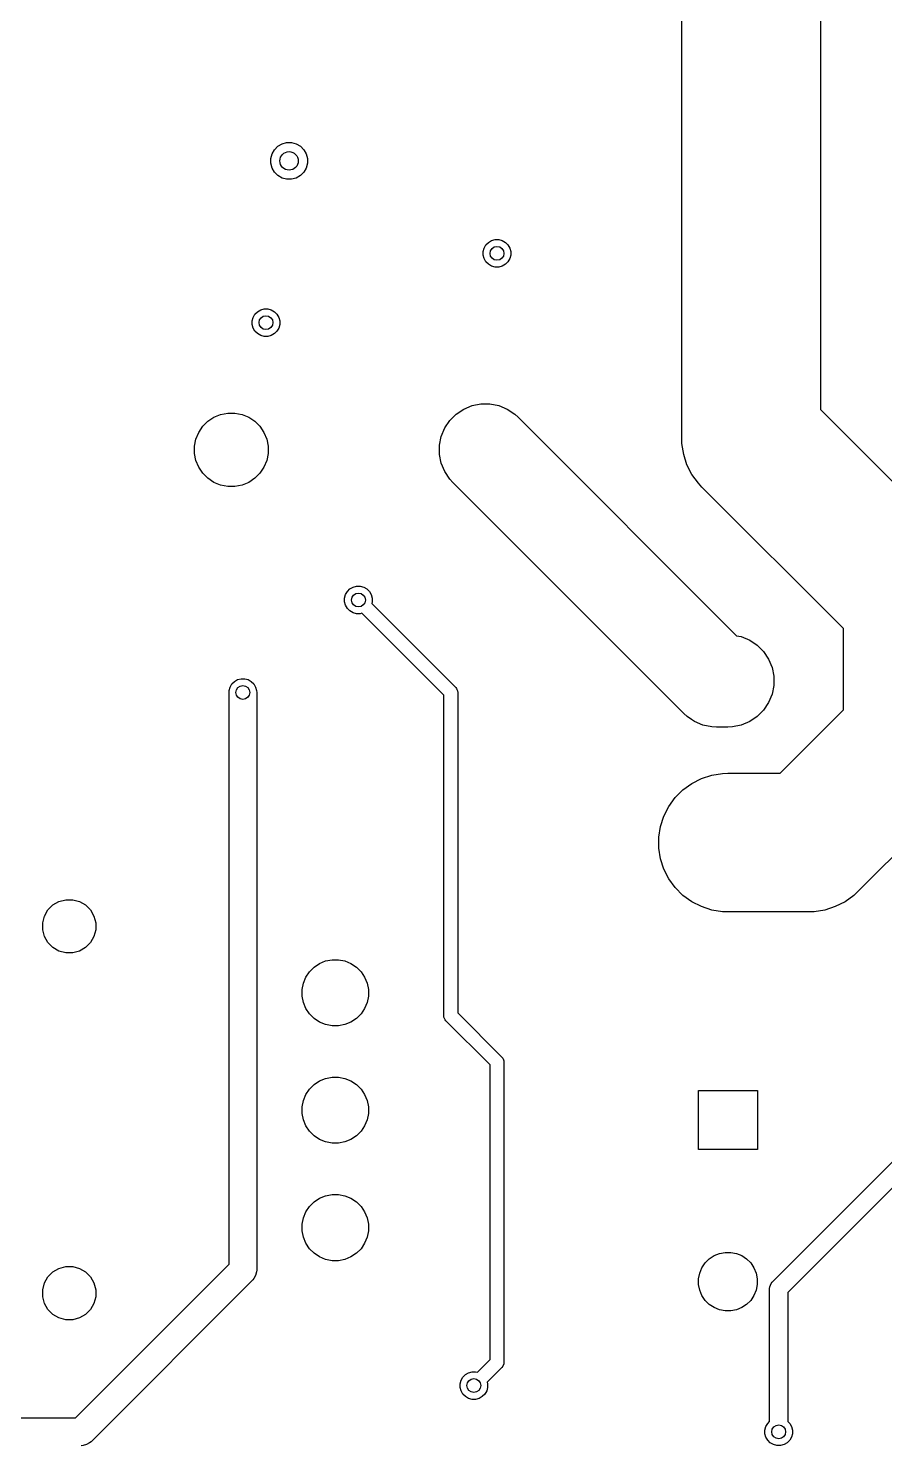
# Model space of a CAD drawing. Header units: inches. Extents: x 1.35 to 5.17, y -6.98 to -1.21.
# Drawn here: x 2.278 to 3.008, y -4.598 to -3.391 of the extents above; entities that cross this region are included whole.
import ezdxf

# ---------------------------------------------------------------- set-up
doc = ezdxf.new("R2010")
doc.units = ezdxf.units.IN
doc.header["$MEASUREMENT"] = 0
doc.layers.add('In1.Cu', color=91, linetype='CONTINUOUS', true_color=0x7fc87f)

msp = doc.modelspace()

# ---------------------------------------------------------------- linework, layer by layer
at = {"layer": 'In1.Cu', "linetype": 'CONTINUOUS'}
for p, q in [((2.9528, -2.874), (2.9528, -3.7157)), ((2.8346, -3.7402), (2.8346, -2.8985)), ((2.494, -3.4894), (2.4979, -3.4883)), ((2.4979, -3.4883), (2.5021, -3.4883)), ((2.5021, -3.4883), (2.506, -3.4894)), ((2.4844, -3.5019), (2.4855, -3.4979)), ((2.4855, -3.4979), (2.4875, -3.4944)), ((2.4875, -3.4944), (2.4904, -3.4914)), ((2.4904, -3.4914), (2.494, -3.4894)), ((2.506, -3.4894), (2.5096, -3.4914)), ((2.5096, -3.4914), (2.5125, -3.4944)), ((2.5125, -3.4944), (2.5145, -3.4979)), ((2.5145, -3.4979), (2.5156, -3.5019)), ((2.4844, -3.506), (2.4844, -3.5019)), ((2.4855, -3.51), (2.4844, -3.506)), ((2.4875, -3.5135), (2.4855, -3.51)), ((2.5145, -3.51), (2.5125, -3.5135)), ((2.5156, -3.506), (2.5145, -3.51)), ((2.5156, -3.5019), (2.5156, -3.506)), ((2.4904, -3.5164), (2.4875, -3.5135)), ((2.494, -3.5185), (2.4904, -3.5164)), ((2.4979, -3.5196), (2.494, -3.5185)), ((2.5021, -3.5196), (2.4979, -3.5196)), ((2.506, -3.5185), (2.5021, -3.5196)), ((2.5096, -3.5164), (2.506, -3.5185)), ((2.5125, -3.5135), (2.5096, -3.5164)), ((2.6678, -3.5755), (2.67, -3.5733)), ((2.67, -3.5733), (2.6726, -3.5718)), ((2.6726, -3.5718), (2.6756, -3.571)), ((2.6756, -3.571), (2.6787, -3.571)), ((2.6787, -3.571), (2.6817, -3.5718)), ((2.6817, -3.5718), (2.6844, -3.5733)), ((2.6844, -3.5733), (2.6865, -3.5755)), ((2.6655, -3.5811), (2.6663, -3.5782)), ((2.6655, -3.5842), (2.6655, -3.5811)), ((2.6663, -3.5872), (2.6655, -3.5842)), ((2.6663, -3.5782), (2.6678, -3.5755)), ((2.6865, -3.5755), (2.6881, -3.5782)), ((2.6881, -3.5782), (2.6889, -3.5811)), ((2.6889, -3.5842), (2.6881, -3.5872)), ((2.6889, -3.5811), (2.6889, -3.5842)), ((2.6678, -3.5899), (2.6663, -3.5872)), ((2.67, -3.592), (2.6678, -3.5899)), ((2.6726, -3.5936), (2.67, -3.592)), ((2.6756, -3.5944), (2.6726, -3.5936)), ((2.6787, -3.5944), (2.6756, -3.5944)), ((2.6817, -3.5936), (2.6787, -3.5944)), ((2.6844, -3.592), (2.6817, -3.5936)), ((2.6865, -3.5899), (2.6844, -3.592)), ((2.6881, -3.5872), (2.6865, -3.5899)), ((2.4709, -3.6345), (2.4731, -3.6324)), ((2.4731, -3.6324), (2.4758, -3.6308)), ((2.4758, -3.6308), (2.4788, -3.63)), ((2.4788, -3.63), (2.4819, -3.63)), ((2.4819, -3.63), (2.4848, -3.6308)), ((2.4848, -3.6308), (2.4875, -3.6324)), ((2.4875, -3.6324), (2.4897, -3.6345)), ((2.4686, -3.6402), (2.4694, -3.6372)), ((2.4686, -3.6433), (2.4686, -3.6402)), ((2.4694, -3.6463), (2.4686, -3.6433)), ((2.4694, -3.6372), (2.4709, -3.6345)), ((2.4897, -3.6345), (2.4912, -3.6372)), ((2.4912, -3.6372), (2.492, -3.6402)), ((2.492, -3.6433), (2.4912, -3.6463)), ((2.492, -3.6402), (2.492, -3.6433)), ((2.4709, -3.6489), (2.4694, -3.6463)), ((2.4731, -3.6511), (2.4709, -3.6489)), ((2.4758, -3.6526), (2.4731, -3.6511)), ((2.4788, -3.6534), (2.4758, -3.6526)), ((2.4819, -3.6534), (2.4788, -3.6534)), ((2.4848, -3.6526), (2.4819, -3.6534)), ((2.4875, -3.6511), (2.4848, -3.6526)), ((2.4897, -3.6489), (2.4875, -3.6511)), ((2.4912, -3.6463), (2.4897, -3.6489)), ((2.4416, -3.7199), (2.4477, -3.7187)), ((2.4477, -3.7187), (2.4539, -3.7187)), ((2.4539, -3.7187), (2.4599, -3.7199)), ((2.6423, -3.7196), (2.6488, -3.7153)), ((2.6488, -3.7153), (2.6559, -3.7123)), ((2.6559, -3.7123), (2.6635, -3.7108)), ((2.6635, -3.7108), (2.6712, -3.7108)), ((2.6712, -3.7108), (2.6788, -3.7123)), ((2.6788, -3.7123), (2.6859, -3.7153)), ((2.6859, -3.7153), (2.6923, -3.7196)), ((2.9528, -3.7157), (3.0733, -3.8362)), ((2.423, -3.7352), (2.4264, -3.73)), ((2.4264, -3.73), (2.4308, -3.7257)), ((2.4308, -3.7257), (2.4359, -3.7222)), ((2.4359, -3.7222), (2.4416, -3.7199)), ((2.4599, -3.7199), (2.4656, -3.7222)), ((2.4656, -3.7222), (2.4708, -3.7257)), ((2.4708, -3.7257), (2.4751, -3.73)), ((2.4751, -3.73), (2.4786, -3.7352)), ((2.6326, -3.7314), (2.6369, -3.725)), ((2.6369, -3.725), (2.6423, -3.7196)), ((2.6923, -3.7196), (2.6952, -3.7222)), ((2.6952, -3.7222), (2.8814, -3.9084)), ((2.4194, -3.7469), (2.4206, -3.7409)), ((2.4206, -3.7409), (2.423, -3.7352)), ((2.4786, -3.7352), (2.4809, -3.7409)), ((2.4809, -3.7409), (2.4821, -3.7469)), ((2.6281, -3.7461), (2.6296, -3.7386)), ((2.6296, -3.7386), (2.6326, -3.7314)), ((2.8348, -3.7448), (2.8346, -3.7402)), ((2.4194, -3.7531), (2.4194, -3.7469)), ((2.4206, -3.7591), (2.4194, -3.7531)), ((2.4821, -3.7531), (2.4809, -3.7591)), ((2.4821, -3.7469), (2.4821, -3.7531)), ((2.6281, -3.7539), (2.6281, -3.7461)), ((2.6296, -3.7614), (2.6281, -3.7539)), ((2.8363, -3.7539), (2.8348, -3.7448)), ((2.8391, -3.7628), (2.8363, -3.7539)), ((2.423, -3.7648), (2.4206, -3.7591)), ((2.4264, -3.77), (2.423, -3.7648)), ((2.4786, -3.7648), (2.4751, -3.77)), ((2.4809, -3.7591), (2.4786, -3.7648)), ((2.6326, -3.7686), (2.6296, -3.7614)), ((2.8433, -3.771), (2.8391, -3.7628)), ((2.4308, -3.7743), (2.4264, -3.77)), ((2.4359, -3.7778), (2.4308, -3.7743)), ((2.4416, -3.7801), (2.4359, -3.7778)), ((2.4656, -3.7778), (2.4599, -3.7801)), ((2.4708, -3.7743), (2.4656, -3.7778)), ((2.4751, -3.77), (2.4708, -3.7743)), ((2.6369, -3.775), (2.6326, -3.7686)), ((2.6395, -3.7778), (2.6369, -3.775)), ((2.8363, -3.9747), (2.6395, -3.7778)), ((2.8488, -3.7785), (2.8433, -3.771)), ((2.8519, -3.7819), (2.8488, -3.7785)), ((2.4477, -3.7813), (2.4416, -3.7801)), ((2.4539, -3.7813), (2.4477, -3.7813)), ((2.4599, -3.7801), (2.4539, -3.7813)), ((2.9724, -3.9024), (2.8519, -3.7819)), ((2.5473, -3.8764), (2.5481, -3.8734)), ((2.5481, -3.8734), (2.5497, -3.8708)), ((2.5497, -3.8708), (2.5519, -3.8686)), ((2.5519, -3.8686), (2.5545, -3.867)), ((2.5545, -3.867), (2.5575, -3.8662)), ((2.5575, -3.8662), (2.5606, -3.8662)), ((2.5606, -3.8662), (2.5636, -3.867)), ((2.5636, -3.867), (2.5662, -3.8686)), ((2.5662, -3.8686), (2.5684, -3.8708)), ((2.5684, -3.8708), (2.57, -3.8734)), ((2.57, -3.8734), (2.5708, -3.8764)), ((2.5473, -3.8795), (2.5473, -3.8764)), ((2.5481, -3.8825), (2.5473, -3.8795)), ((2.5497, -3.8851), (2.5481, -3.8825)), ((2.5519, -3.8873), (2.5497, -3.8851)), ((2.5545, -3.8889), (2.5519, -3.8873)), ((2.5708, -3.8795), (2.5704, -3.8809)), ((2.5704, -3.8809), (2.642, -3.9525)), ((2.5708, -3.8764), (2.5708, -3.8795)), ((2.5575, -3.8897), (2.5545, -3.8889)), ((2.5606, -3.8897), (2.5575, -3.8897)), ((2.562, -3.8893), (2.5606, -3.8897)), ((2.6319, -3.9591), (2.562, -3.8893)), ((2.8814, -3.9084), (2.8854, -3.9092)), ((2.8854, -3.9092), (2.8926, -3.9121)), ((2.9724, -3.9716), (2.9724, -3.9024)), ((2.8926, -3.9121), (2.899, -3.9164)), ((2.899, -3.9164), (2.9044, -3.9219)), ((2.9044, -3.9219), (2.9087, -3.9283)), ((2.9087, -3.9283), (2.9117, -3.9354)), ((2.9117, -3.9354), (2.9132, -3.943)), ((2.4513, -3.9495), (2.4534, -3.9473)), ((2.4534, -3.9473), (2.4561, -3.9458)), ((2.4561, -3.9458), (2.4591, -3.945)), ((2.4591, -3.945), (2.4622, -3.945)), ((2.4622, -3.945), (2.4651, -3.9458)), ((2.4651, -3.9458), (2.4678, -3.9473)), ((2.4678, -3.9473), (2.47, -3.9495)), ((2.9132, -3.943), (2.9132, -3.9507)), ((2.4488, -3.9567), (2.4489, -3.9552)), ((2.4488, -4.4439), (2.4488, -3.9567)), ((2.4489, -3.9552), (2.4497, -3.9522)), ((2.4497, -3.9522), (2.4513, -3.9495)), ((2.47, -3.9495), (2.4715, -3.9522)), ((2.4715, -3.9522), (2.4723, -3.9552)), ((2.4723, -3.9552), (2.4724, -3.9567)), ((2.4724, -3.9567), (2.4724, -4.4488)), ((2.6319, -4.2323), (2.6319, -3.9591)), ((2.642, -3.9525), (2.6427, -3.9534)), ((2.6427, -3.9534), (2.6431, -3.9543)), ((2.6431, -3.9543), (2.6436, -3.9555)), ((2.6436, -3.9555), (2.6437, -3.9567)), ((2.6437, -3.9567), (2.6437, -4.2298)), ((2.9117, -3.9583), (2.9087, -3.9654)), ((2.9132, -3.9507), (2.9117, -3.9583)), ((2.9044, -3.9718), (2.899, -3.9773)), ((2.9087, -3.9654), (2.9044, -3.9718)), ((2.9185, -4.0256), (2.9724, -3.9716)), ((2.8392, -3.9773), (2.8363, -3.9747)), ((2.843, -3.9799), (2.8392, -3.9773)), ((2.8456, -3.9816), (2.843, -3.9799)), ((2.8527, -3.9845), (2.8456, -3.9816)), ((2.8926, -3.9816), (2.8854, -3.9845)), ((2.899, -3.9773), (2.8926, -3.9816)), ((2.8603, -3.986), (2.8527, -3.9845)), ((2.8642, -3.9862), (2.8603, -3.986)), ((2.874, -3.9862), (2.8642, -3.9862)), ((2.8779, -3.986), (2.874, -3.9862)), ((2.8854, -3.9845), (2.8779, -3.986)), ((2.8432, -4.0343), (2.8514, -4.0301)), ((2.8514, -4.0301), (2.8602, -4.0272)), ((2.8602, -4.0272), (2.8694, -4.0258)), ((2.8694, -4.0258), (2.874, -4.0256)), ((2.874, -4.0256), (2.9185, -4.0256)), ((2.8291, -4.0463), (2.8357, -4.0397)), ((2.8357, -4.0397), (2.8432, -4.0343)), ((3.0733, -4.0378), (2.9847, -4.1264)), ((2.8195, -4.062), (2.8237, -4.0538)), ((2.8237, -4.0538), (2.8291, -4.0463)), ((2.8166, -4.0709), (2.8195, -4.062)), ((2.8151, -4.08), (2.8166, -4.0709)), ((2.8151, -4.0893), (2.8151, -4.08)), ((2.8166, -4.0984), (2.8151, -4.0893)), ((2.8195, -4.1072), (2.8166, -4.0984)), ((2.8237, -4.1155), (2.8195, -4.1072)), ((2.8291, -4.123), (2.8237, -4.1155)), ((2.8357, -4.1296), (2.8291, -4.123)), ((2.9847, -4.1264), (2.9813, -4.1296)), ((2.2945, -4.142), (2.2987, -4.1378)), ((2.2987, -4.1378), (2.3039, -4.1348)), ((2.3039, -4.1348), (2.3096, -4.1333)), ((2.3096, -4.1333), (2.3156, -4.1333)), ((2.3156, -4.1333), (2.3213, -4.1348)), ((2.3213, -4.1348), (2.3265, -4.1378)), ((2.3265, -4.1378), (2.3307, -4.142)), ((2.8432, -4.135), (2.8357, -4.1296)), ((2.8514, -4.1392), (2.8432, -4.135)), ((2.8602, -4.1421), (2.8514, -4.1392)), ((2.9655, -4.1392), (2.9567, -4.1421)), ((2.9738, -4.135), (2.9655, -4.1392)), ((2.9813, -4.1296), (2.9738, -4.135)), ((2.29, -4.1529), (2.2915, -4.1472)), ((2.29, -4.1589), (2.29, -4.1529)), ((2.2915, -4.1472), (2.2945, -4.142)), ((2.3307, -4.142), (2.3337, -4.1472)), ((2.3337, -4.1472), (2.3352, -4.1529)), ((2.3352, -4.1529), (2.3352, -4.1589)), ((2.8694, -4.1435), (2.8602, -4.1421)), ((2.874, -4.1437), (2.8694, -4.1435)), ((2.9429, -4.1437), (2.874, -4.1437)), ((2.9475, -4.1435), (2.9429, -4.1437)), ((2.9567, -4.1421), (2.9475, -4.1435)), ((2.2915, -4.1646), (2.29, -4.1589)), ((2.2945, -4.1698), (2.2915, -4.1646)), ((2.3337, -4.1646), (2.3307, -4.1698)), ((2.3352, -4.1589), (2.3337, -4.1646)), ((2.2987, -4.174), (2.2945, -4.1698)), ((2.3039, -4.177), (2.2987, -4.174)), ((2.3096, -4.1785), (2.3039, -4.177)), ((2.3213, -4.177), (2.3156, -4.1785)), ((2.3265, -4.174), (2.3213, -4.177)), ((2.3307, -4.1698), (2.3265, -4.174)), ((2.9118, -4.459), (3.2031, -4.1677)), ((2.3156, -4.1785), (2.3096, -4.1785)), ((2.5214, -4.1907), (2.526, -4.1876)), ((2.526, -4.1876), (2.5311, -4.1855)), ((2.5311, -4.1855), (2.5366, -4.1844)), ((2.5366, -4.1844), (2.5421, -4.1844)), ((2.5421, -4.1844), (2.5476, -4.1855)), ((2.5476, -4.1855), (2.5527, -4.1876)), ((2.5527, -4.1876), (2.5574, -4.1907)), ((3.2119, -4.1811), (2.9252, -4.4678)), ((2.5122, -4.2044), (2.5144, -4.1992)), ((2.5144, -4.1992), (2.5175, -4.1946)), ((2.5175, -4.1946), (2.5214, -4.1907)), ((2.5574, -4.1907), (2.5613, -4.1946)), ((2.5613, -4.1946), (2.5644, -4.1992)), ((2.5644, -4.1992), (2.5665, -4.2044)), ((2.5112, -4.2098), (2.5122, -4.2044)), ((2.5112, -4.2154), (2.5112, -4.2098)), ((2.5665, -4.2044), (2.5676, -4.2098)), ((2.5676, -4.2098), (2.5676, -4.2154)), ((2.5122, -4.2208), (2.5112, -4.2154)), ((2.5144, -4.226), (2.5122, -4.2208)), ((2.5665, -4.2208), (2.5644, -4.226)), ((2.5676, -4.2154), (2.5665, -4.2208)), ((2.5175, -4.2306), (2.5144, -4.226)), ((2.5214, -4.2345), (2.5175, -4.2306)), ((2.526, -4.2376), (2.5214, -4.2345)), ((2.5311, -4.2397), (2.526, -4.2376)), ((2.5527, -4.2376), (2.5476, -4.2397)), ((2.5574, -4.2345), (2.5527, -4.2376)), ((2.5613, -4.2306), (2.5574, -4.2345)), ((2.5644, -4.226), (2.5613, -4.2306)), ((2.632, -4.2334), (2.6319, -4.2323)), ((2.6329, -4.2356), (2.632, -4.2334)), ((2.6336, -4.2365), (2.6329, -4.2356)), ((2.6713, -4.2741), (2.6336, -4.2365)), ((2.6437, -4.2298), (2.6813, -4.2675)), ((2.5366, -4.2408), (2.5311, -4.2397)), ((2.5421, -4.2408), (2.5366, -4.2408)), ((2.5476, -4.2397), (2.5421, -4.2408)), ((2.6813, -4.2675), (2.6821, -4.2684)), ((2.6821, -4.2684), (2.6826, -4.2696)), ((2.6826, -4.2696), (2.683, -4.2705)), ((2.683, -4.2705), (2.6831, -4.2717)), ((2.6831, -4.2717), (2.6831, -4.5276)), ((2.526, -4.2876), (2.5311, -4.2855)), ((2.5311, -4.2855), (2.5366, -4.2844)), ((2.5366, -4.2844), (2.5421, -4.2844)), ((2.5421, -4.2844), (2.5476, -4.2855)), ((2.5476, -4.2855), (2.5527, -4.2876)), ((2.6713, -4.5251), (2.6713, -4.2741)), ((2.5144, -4.2992), (2.5175, -4.2946)), ((2.5175, -4.2946), (2.5214, -4.2907)), ((2.5214, -4.2907), (2.526, -4.2876)), ((2.5527, -4.2876), (2.5574, -4.2907)), ((2.5574, -4.2907), (2.5613, -4.2946)), ((2.5613, -4.2946), (2.5644, -4.2992)), ((2.8489, -4.346), (2.8489, -4.2958)), ((2.8489, -4.2958), (2.8991, -4.2958)), ((2.8991, -4.2958), (2.8991, -4.346)), ((2.5112, -4.3098), (2.5122, -4.3044)), ((2.5112, -4.3154), (2.5112, -4.3098)), ((2.5122, -4.3044), (2.5144, -4.2992)), ((2.5644, -4.2992), (2.5665, -4.3044)), ((2.5665, -4.3044), (2.5676, -4.3098)), ((2.5676, -4.3098), (2.5676, -4.3154)), ((2.5122, -4.3208), (2.5112, -4.3154)), ((2.5144, -4.326), (2.5122, -4.3208)), ((2.5665, -4.3208), (2.5644, -4.326)), ((2.5676, -4.3154), (2.5665, -4.3208)), ((2.5175, -4.3306), (2.5144, -4.326)), ((2.5214, -4.3345), (2.5175, -4.3306)), ((2.5613, -4.3306), (2.5574, -4.3345)), ((2.5644, -4.326), (2.5613, -4.3306)), ((2.526, -4.3376), (2.5214, -4.3345)), ((2.5311, -4.3397), (2.526, -4.3376)), ((2.5366, -4.3408), (2.5311, -4.3397)), ((2.5421, -4.3408), (2.5366, -4.3408)), ((2.5476, -4.3397), (2.5421, -4.3408)), ((2.5527, -4.3376), (2.5476, -4.3397)), ((2.5574, -4.3345), (2.5527, -4.3376)), ((2.8991, -4.346), (2.8489, -4.346)), ((2.5144, -4.3992), (2.5175, -4.3946)), ((2.5175, -4.3946), (2.5214, -4.3907)), ((2.5214, -4.3907), (2.526, -4.3876)), ((2.526, -4.3876), (2.5311, -4.3855)), ((2.5311, -4.3855), (2.5366, -4.3844)), ((2.5366, -4.3844), (2.5421, -4.3844)), ((2.5421, -4.3844), (2.5476, -4.3855)), ((2.5476, -4.3855), (2.5527, -4.3876)), ((2.5527, -4.3876), (2.5574, -4.3907)), ((2.5574, -4.3907), (2.5613, -4.3946)), ((2.5613, -4.3946), (2.5644, -4.3992)), ((2.5112, -4.4098), (2.5122, -4.4044)), ((2.5122, -4.4044), (2.5144, -4.3992)), ((2.5644, -4.3992), (2.5665, -4.4044)), ((2.5665, -4.4044), (2.5676, -4.4098)), ((2.5112, -4.4154), (2.5112, -4.4098)), ((2.5122, -4.4208), (2.5112, -4.4154)), ((2.5676, -4.4154), (2.5665, -4.4208)), ((2.5676, -4.4098), (2.5676, -4.4154)), ((2.5144, -4.426), (2.5122, -4.4208)), ((2.5175, -4.4306), (2.5144, -4.426)), ((2.5214, -4.4345), (2.5175, -4.4306)), ((2.5613, -4.4306), (2.5574, -4.4345)), ((2.5644, -4.426), (2.5613, -4.4306)), ((2.5665, -4.4208), (2.5644, -4.426)), ((2.526, -4.4376), (2.5214, -4.4345)), ((2.5311, -4.4397), (2.526, -4.4376)), ((2.5366, -4.4408), (2.5311, -4.4397)), ((2.5421, -4.4408), (2.5366, -4.4408)), ((2.5476, -4.4397), (2.5421, -4.4408)), ((2.5527, -4.4376), (2.5476, -4.4397)), ((2.5574, -4.4345), (2.5527, -4.4376)), ((2.8519, -4.4468), (2.8546, -4.4427)), ((2.8546, -4.4427), (2.8581, -4.4393)), ((2.8581, -4.4393), (2.8622, -4.4365)), ((2.8622, -4.4365), (2.8667, -4.4346)), ((2.8667, -4.4346), (2.8716, -4.4337)), ((2.8716, -4.4337), (2.8765, -4.4337)), ((2.8765, -4.4337), (2.8813, -4.4346)), ((2.8813, -4.4346), (2.8858, -4.4365)), ((2.8858, -4.4365), (2.8899, -4.4393)), ((2.8899, -4.4393), (2.8934, -4.4427)), ((2.8934, -4.4427), (2.8962, -4.4468)), ((2.2915, -4.4598), (2.2945, -4.4546)), ((2.2945, -4.4546), (2.2987, -4.4504)), ((2.2987, -4.4504), (2.3039, -4.4474)), ((2.3039, -4.4474), (2.3096, -4.4459)), ((2.3096, -4.4459), (2.3156, -4.4459)), ((2.3156, -4.4459), (2.3213, -4.4474)), ((2.3179, -4.5748), (2.4488, -4.4439)), ((2.3213, -4.4474), (2.3265, -4.4504)), ((2.3265, -4.4504), (2.3307, -4.4546)), ((2.3307, -4.4546), (2.3337, -4.4598)), ((2.4715, -4.4533), (2.47, -4.456)), ((2.4723, -4.4504), (2.4715, -4.4533)), ((2.4724, -4.4488), (2.4723, -4.4504)), ((2.849, -4.4562), (2.85, -4.4514)), ((2.85, -4.4514), (2.8519, -4.4468)), ((2.8962, -4.4468), (2.898, -4.4514)), ((2.898, -4.4514), (2.899, -4.4562)), ((2.29, -4.4655), (2.2915, -4.4598)), ((2.29, -4.4715), (2.29, -4.4655)), ((2.469, -4.4572), (2.3312, -4.595)), ((2.3337, -4.4598), (2.3352, -4.4655)), ((2.3352, -4.4655), (2.3352, -4.4715)), ((2.47, -4.456), (2.469, -4.4572)), ((2.47, -4.456), (2.47, -4.456)), ((2.849, -4.4611), (2.849, -4.4562)), ((2.85, -4.4659), (2.849, -4.4611)), ((2.8519, -4.4705), (2.85, -4.4659)), ((2.898, -4.4659), (2.8962, -4.4705)), ((2.899, -4.4611), (2.898, -4.4659)), ((2.899, -4.4562), (2.899, -4.4611)), ((2.9094, -4.4646), (2.9096, -4.463)), ((2.9094, -4.5779), (2.9094, -4.4646)), ((2.9096, -4.463), (2.9108, -4.4602)), ((2.9108, -4.4602), (2.9118, -4.459)), ((2.2915, -4.4772), (2.29, -4.4715)), ((2.2945, -4.4824), (2.2915, -4.4772)), ((2.3337, -4.4772), (2.3307, -4.4824)), ((2.3352, -4.4715), (2.3337, -4.4772)), ((2.8546, -4.4746), (2.8519, -4.4705)), ((2.8581, -4.4781), (2.8546, -4.4746)), ((2.8622, -4.4808), (2.8581, -4.4781)), ((2.8899, -4.4781), (2.8858, -4.4808)), ((2.8934, -4.4746), (2.8899, -4.4781)), ((2.8962, -4.4705), (2.8934, -4.4746)), ((2.9252, -4.4678), (2.9252, -4.5779)), ((2.2987, -4.4866), (2.2945, -4.4824)), ((2.3039, -4.4896), (2.2987, -4.4866)), ((2.3096, -4.4911), (2.3039, -4.4896)), ((2.3156, -4.4911), (2.3096, -4.4911)), ((2.3213, -4.4896), (2.3156, -4.4911)), ((2.3265, -4.4866), (2.3213, -4.4896)), ((2.3307, -4.4824), (2.3265, -4.4866)), ((2.8667, -4.4827), (2.8622, -4.4808)), ((2.8716, -4.4836), (2.8667, -4.4827)), ((2.8765, -4.4836), (2.8716, -4.4836)), ((2.8813, -4.4827), (2.8765, -4.4836)), ((2.8858, -4.4808), (2.8813, -4.4827)), ((2.6605, -4.5359), (2.6713, -4.5251)), ((2.6831, -4.5276), (2.683, -4.5287)), ((2.6481, -4.5401), (2.6503, -4.5379)), ((2.6503, -4.5379), (2.653, -4.5363)), ((2.653, -4.5363), (2.6559, -4.5355)), ((2.6559, -4.5355), (2.659, -4.5355)), ((2.659, -4.5355), (2.6605, -4.5359)), ((2.6813, -4.5317), (2.6688, -4.5443)), ((2.6821, -4.5308), (2.6813, -4.5317)), ((2.683, -4.5287), (2.6821, -4.5308)), ((2.6458, -4.5457), (2.6466, -4.5427)), ((2.6458, -4.5488), (2.6458, -4.5457)), ((2.6466, -4.5518), (2.6458, -4.5488)), ((2.6466, -4.5427), (2.6481, -4.5401)), ((2.6481, -4.5544), (2.6466, -4.5518)), ((2.6684, -4.5518), (2.6669, -4.5544)), ((2.6692, -4.5488), (2.6684, -4.5518)), ((2.6688, -4.5443), (2.6692, -4.5457)), ((2.6692, -4.5457), (2.6692, -4.5488)), ((2.6503, -4.5566), (2.6481, -4.5544)), ((2.653, -4.5582), (2.6503, -4.5566)), ((2.6559, -4.559), (2.653, -4.5582)), ((2.659, -4.559), (2.6559, -4.559)), ((2.662, -4.5582), (2.659, -4.559)), ((2.6647, -4.5566), (2.662, -4.5582)), ((2.6669, -4.5544), (2.6647, -4.5566)), ((2.0276, -4.5748), (2.3179, -4.5748)), ((2.9056, -4.5851), (2.9064, -4.5821)), ((2.9056, -4.5882), (2.9056, -4.5851)), ((2.9064, -4.5821), (2.908, -4.5794)), ((2.908, -4.5794), (2.9094, -4.5779)), ((2.9252, -4.5779), (2.9267, -4.5794)), ((2.9267, -4.5794), (2.9282, -4.5821)), ((2.9282, -4.5821), (2.929, -4.5851)), ((2.929, -4.5851), (2.929, -4.5882)), ((2.3244, -4.5983), (2.3228, -4.5984)), ((2.3274, -4.5975), (2.3244, -4.5983)), ((2.33, -4.596), (2.3274, -4.5975)), ((2.3312, -4.595), (2.33, -4.596)), ((2.9064, -4.5911), (2.9056, -4.5882)), ((2.908, -4.5938), (2.9064, -4.5911)), ((2.9101, -4.596), (2.908, -4.5938)), ((2.9128, -4.5975), (2.9101, -4.596)), ((2.9158, -4.5983), (2.9128, -4.5975)), ((2.9189, -4.5983), (2.9158, -4.5983)), ((2.9218, -4.5975), (2.9189, -4.5983)), ((2.9245, -4.596), (2.9218, -4.5975)), ((2.9267, -4.5938), (2.9245, -4.596)), ((2.9282, -4.5911), (2.9267, -4.5938)), ((2.929, -4.5882), (2.9282, -4.5911))]:
    msp.add_line(p, q, dxfattribs=at)
at = {"layer": 'In1.Cu'}
for centre, radius in [((2.5, -3.5039), 0.00787), ((2.6772, -3.5827), 0.00591), ((2.4803, -3.6417), 0.00591), ((2.5591, -3.878), 0.00591), ((2.4606, -3.9567), 0.00591), ((2.6575, -4.5472), 0.00591), ((2.9173, -4.5866), 0.00591)]:
    msp.add_circle(centre, radius, dxfattribs=at)

doc.saveas('drawing.dxf')
